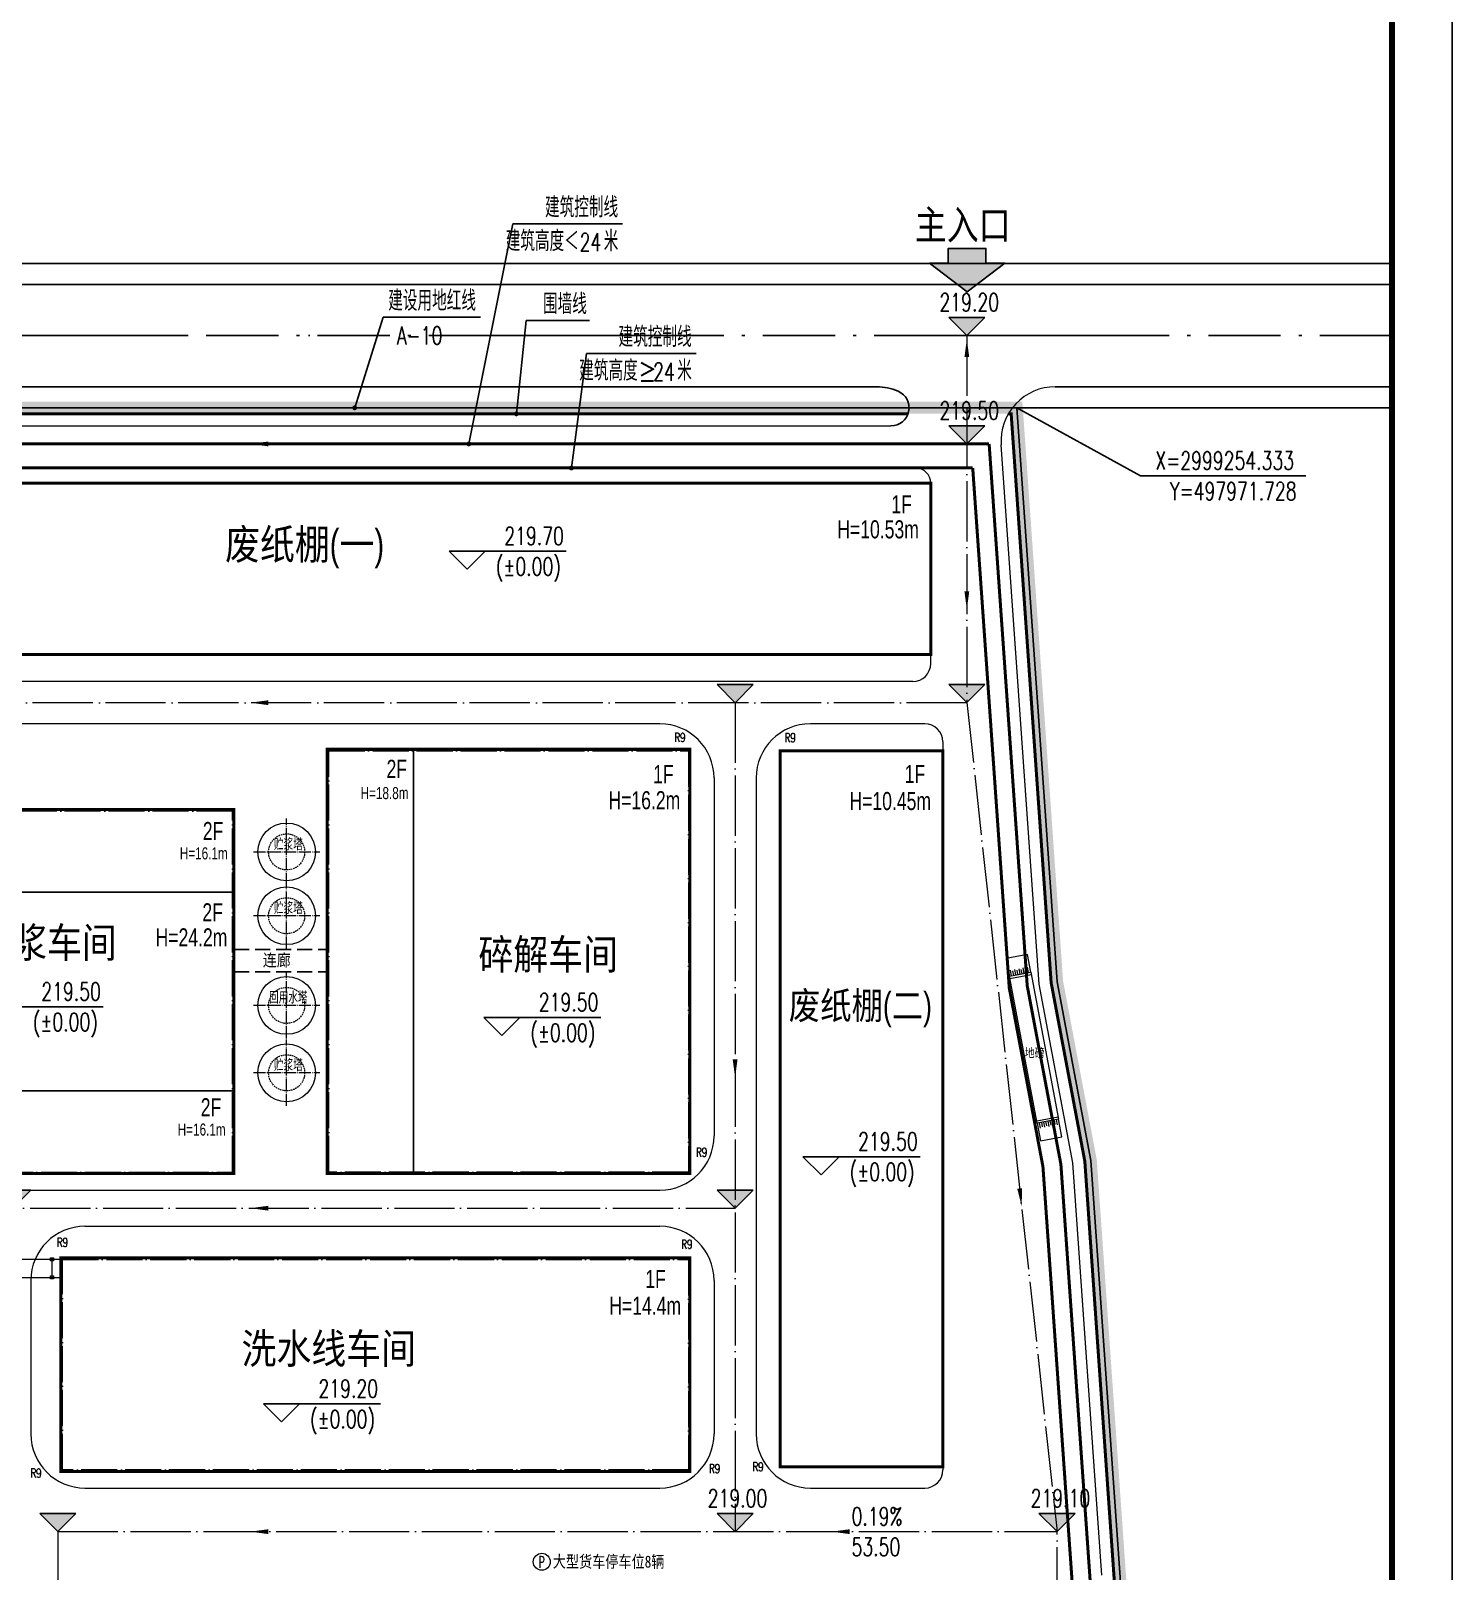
# Model space of a CAD drawing. Header units: metres. Extents: x 497148 to 498044, y 2998751 to 2999627.
# Drawn here: x 497807.9 to 498044.1, y 2999061 to 2999317 of the extents above; entities that cross this region are included whole.
import ezdxf
from ezdxf.enums import TextEntityAlignment as Align

# ---------------------------------------------------------------- set-up
doc = ezdxf.new("R2010")
doc.units = ezdxf.units.M
for name, pattern in [('ACAD_ISO05W100', [34, 24, -3, 0.5, -3, 0.5, -3]), ('ACAD_ISO10W100', [18.5, 12, -3, 0.5, -3]), ('DASH', [0.35, 0.25, -0.1]), ('DASHDOT', [1, 0.5, -0.25, 0, -0.25]), ('DASHED', [19.049999999999997, 12.7, -6.35]), ('DOTE', [2.4200000000000004, 2, -0.2, 0.02, -0.2]), ('HIDDEN', [0.375, 0.25, -0.125]), ('PHANTOM2', [31.750000000000004, 15.875, -3.175, 3.175, -3.175, 3.175, -3.175])]:
    doc.linetypes.add(name, pattern=pattern)
for name, color, linetype, lineweight in [('1_RO_规划停车位', 35, 'Continuous', 13), ('桁架-管廊', 6, 'Continuous', 0), ('细线', 7, 'Continuous', 18), ('设备', 253, 'Continuous', 15), ('道路', 4, 'Continuous', 15), ('道路中线', 1, 'DOTE', 13)]:
    doc.layers.add(name, color=color, linetype=linetype, lineweight=lineweight)
for name, color, linetype in [('DIM_COOR', 3, 'Continuous'), ('DIM_ELEV', 3, 'Continuous'), ('DIM_LEAD', 3, 'Continuous'), ('DIM_SYMB', 3, 'Continuous'), ('PUB_TEXT', 7, 'Continuous'), ('RD-中线', 1, 'DASHDOT'), ('RD-侧石线', 5, 'Continuous'), ('RD-红线', 7, 'Continuous'), ('YD-R2', 50, 'Continuous'), ('z_图框', 7, 'Continuous'), ('名称', 3, 'Continuous'), ('围墙', 6, 'FENCELINE2'), ('图例层', 7, 'Continuous'), ('文字', 255, 'Continuous'), ('新建建筑', 2, 'Continuous'), ('用地边界', 7, 'Continuous'), ('红线', 1, 'PHANTOM2')]:
    doc.layers.add(name, color=color, linetype=linetype)
doc.layers.add('建筑轴线', color=1, linetype='DOTE', lineweight=15, plot=False)
doc.styles.add('_HZTXT', font='txt.shx', dxfattribs={"width": 0.8, "bigfont": 'HZTXT.shx'})
doc.styles.add('_TCH_DIM', font='SIMPLEX', dxfattribs={"bigfont": 'GBCBIG'})
doc.styles.add('CHINA', font='SimSun.ttf', dxfattribs={"width": 0.8, "height": 300})
doc.styles.add('DIMHT', font='simhei.ttf', dxfattribs={"width": 0.8})
doc.styles.add('亨利项目总图布置_2022_8_8_t3--03$0$亨利项目总图布置_2022_8_8_t3--02$0$CEC', font='ARIALN.TTF')
doc.styles.add('宋体', font='SimSun.ttf')
doc.linetypes.add('FENCELINE2', pattern='A,6.35,-2.54,[132,ltypeshp.shx,S=2.54,R=0,X=-2.54,Y=0],-2.54,25.4', length=36.83)

# ---------------------------------------------------------------- blocks, each defined once
blk = doc.blocks.new('A$C42d9611f')
at = {"layer": '设备', "color": 3, "lineweight": 0}
for p, q in [((0.3550504799932241, 27.85000000149012), (0.3550504799932241, 28.76616863999516)), ((0.7113562943413854, 27.85000000149012), (0.7113562943413854, 28.59747913014144)), ((1.070050483569503, 27.85000000149012), (1.070050483569503, 28.76616863999516)), ((1.426356297917664, 27.85000000149012), (1.426356297917664, 28.59747913014144)), ((1.785050487145782, 27.85000000149012), (1.785050486214459, 28.76616863906384)), ((2.141356302425265, 27.85000000149012), (2.141356302425265, 28.59747912921011)), ((2.50005049072206, 27.85000000055879), (2.500050489790738, 28.76616863999516)), ((2.856356306001544, 27.85000000149012), (2.856356306001544, 28.59747913014144)), ((3.215050486847758, 27.85000000055879), (3.215050485916436, 28.76616863999516)), ((1.862645149230957e-09, 27.45000000018626), (3.600000001490116, 27.45000000018626)), ((9.313225746154785e-10, 3.400000000372529), (3.600000001490116, 3.400000000372529)), ((0.3550504865124822, 3.000000000931323), (0.3550504874438047, 2.083831363357604)), ((0.7113563027232885, 3.000000000931323), (0.7113563036546111, 2.252520872280002)), ((1.070050491020083, 3.000000000931323), (1.070050491020083, 2.083831362426281)), ((1.426356306299567, 3.000000000931323), (1.42635630723089, 2.252520872280002)), ((1.785050487145782, 3.000000000931323), (1.785050488077104, 2.083831363357604)), ((2.141356302425265, 3.000000000931323), (2.141356303356588, 2.252520872280002)), ((2.50005049072206, 3.000000000931323), (2.500050491653383, 2.083831362426281)), ((2.856356306001544, 3.000000000931323), (2.856356306932867, 2.252520873211324)), ((3.215050485916436, 3.000000000931323), (3.215050486847758, 2.083831363357604))]:
    blk.add_line(p, q, dxfattribs=at)
for points in [[(3.600000000558794, 27.85000000055879), (3.599999999627471, 30.85000000149012), (0, 30.85000000055879), (0, 27.85000000055879)], [(0, 3.000000000931323), (0, 27.85000000055879), (3.600000000558794, 27.85000000055879), (3.600000000558794, 3)], [(3.600000000558794, 0), (3.600000000558794, 3), (9.313225746154785e-10, 3), (0, 0)]]:
    blk.add_lwpolyline(points, close=True, dxfattribs=at)
blk = doc.blocks.new('PPPPPPP')
at = {"layer": '1_RO_规划停车位'}
blk.add_circle((39537001.743292, 3801410.892534244), 1.412156000733376, dxfattribs=at)
at = {"layer": '1_RO_规划停车位', "style": 'DIMHT', "width": 0.8}
blk.add_text('P', height=2, dxfattribs=at).set_placement((39537001.743292, 3801410.892534244), align=Align.MIDDLE_CENTER)
blk = doc.blocks.new('A$C8b354ef7')
at = {"layer": '设备', "color": 1, "linetype": 'DOTE'}
for p, q in [((5.487315829726867, 0), (5.487315830192529, 11.01540788216516)), ((0, 5.507703939452767), (10.9746316599194, 5.50770394038409))]:
    blk.add_line(p, q, dxfattribs=at)
at = {"layer": '设备'}
blk.add_circle((5.487315828795545, 5.474638605955988), 4.8, dxfattribs=at)
at = {"layer": '设备', "linetype": 'HIDDEN'}
blk.add_circle((5.487315831123851, 5.474638614337891), 3, dxfattribs=at)
blk = doc.blocks.new('新块')
at = {"layer": 'DIM_ELEV'}
for points in [[(497963.4343139338, 2999266.332320908), (497960.4343139338, 2999269.332320908), (497966.4343139338, 2999269.332320908)], [(497963.434313934, 2999248.33270259), (497960.434313934, 2999251.33270259), (497966.434313934, 2999251.33270259)], [(497924.9343139338, 2999205.332702595), (497921.9343139338, 2999208.332702595), (497927.9343139338, 2999208.332702595)], [(497963.4343139338, 2999205.337403478), (497960.4343139338, 2999208.337403478), (497966.4343139338, 2999208.337403478)], [(497804.9343139337, 2999121.332702593), (497801.9343139337, 2999124.332702593), (497807.9343139337, 2999124.332702593)], [(497924.934313934, 2999121.332702594), (497921.934313934, 2999124.332702594), (497927.934313934, 2999124.332702594)], [(497812.4149627545, 2999067.582702593), (497809.4149627545, 2999070.582702593), (497815.4149627545, 2999070.582702593)], [(497924.9343139339, 2999067.578001709), (497921.9343139339, 2999070.578001709), (497927.9343139339, 2999070.578001709)], [(497978.4149627549, 2999067.582702593), (497975.4149627549, 2999070.582702593), (497981.4149627549, 2999070.582702593)]]:
    blk.add_hatch(color=0, dxfattribs=at).paths.add_polyline_path(points)
at = {"layer": '名称', "linetype": 'ByBlock', "ltscale": 10}
h = blk.add_hatch(dxfattribs=at)
h.set_pattern_fill('TRIDOTS', color=6, scale=0.09999999999999999, angle=-106.4815763596055, style=0)
h.set_pattern_definition([(221.661910548203, (503593.7413550217, 2951246.564713486), (0.0202136276785384, -0.09793574046183066), [0, -0.09999999999999983])])
h.paths.add_polyline_path([(497966.5954250267, 2999280.826271585), (497966.5954250267, 2999278.34117931), (497969.7275578125, 2999278.341179309), (497963.4663632234, 2999273.614760502), (497957.2051685175, 2999278.341179309), (497960.3373013029, 2999278.341179309), (497960.3373013033, 2999280.826271585)])
at = {"color": 0}
for p, q in [((497871.5343139339, 2999197.582665923), (497871.5343139339, 2999127.082665923)), ((497841.6843139339, 2999173.832702593), (497780.1843139339, 2999173.832702593)), ((497841.6843139339, 2999140.832702593), (497780.1843139339, 2999140.832702593))]:
    blk.add_line(p, q, dxfattribs=at)
at = {"color": 0, "ltscale": 0.1}
for centre, radius, start, end in [((497948.4343139338, 2999248.832702593), 9, 66.44353566569386, 90), ((497950.832229698, 2999254.332702592), 3, 270, 66.44353566569386)]:
    blk.add_arc(centre, radius, start, end, dxfattribs=at)
at = {"layer": 'DIM_COOR', "color": 3}
for p, q in [((497971.7278087869, 2999254.332702593), (497992.2591122534, 2999243.022631801)), ((497992.2591122534, 2999243.022631801), (498019.7591122534, 2999243.022631801))]:
    blk.add_line(p, q, dxfattribs=at)
at = {"layer": 'DIM_ELEV', "color": 0}
for p, q in [((497963.4343139338, 2999266.332320908), (497960.4343139338, 2999269.332320908)), ((497960.4343139338, 2999269.332320908), (497966.4343139338, 2999269.332320908)), ((497963.4343139338, 2999266.332320908), (497966.4343139338, 2999269.332320908)), ((497963.434313934, 2999248.33270259), (497960.434313934, 2999251.33270259)), ((497960.434313934, 2999251.33270259), (497966.434313934, 2999251.33270259)), ((497963.434313934, 2999248.33270259), (497966.434313934, 2999251.33270259)), ((497880.4381818757, 2999227.493241671), (497877.4381818757, 2999230.493241671)), ((497877.4381818757, 2999230.493241671), (497896.8931818757, 2999230.493241671)), ((497880.4381818757, 2999227.493241671), (497883.4381818757, 2999230.493241671)), ((497924.9343139338, 2999205.332702595), (497921.9343139338, 2999208.332702595)), ((497921.9343139338, 2999208.332702595), (497927.9343139338, 2999208.332702595)), ((497924.9343139338, 2999205.332702595), (497927.9343139338, 2999208.332702595)), ((497963.4343139338, 2999205.337403478), (497960.4343139338, 2999208.337403478)), ((497960.4343139338, 2999208.337403478), (497966.4343139338, 2999208.337403478)), ((497963.4343139338, 2999205.337403478), (497966.4343139338, 2999208.337403478)), ((497800.523591009, 2999154.795952615), (497819.978591009, 2999154.795952615)), ((497886.1713040097, 2999150.030394021), (497883.1713040097, 2999153.030394021)), ((497883.1713040097, 2999153.030394021), (497902.6263040097, 2999153.030394021)), ((497886.1713040097, 2999150.030394021), (497889.1713040097, 2999153.030394021)), ((497939.215026493, 2999126.89565579), (497936.215026493, 2999129.89565579)), ((497936.215026493, 2999129.89565579), (497955.670026493, 2999129.89565579)), ((497939.215026493, 2999126.89565579), (497942.215026493, 2999129.89565579)), ((497801.9343139337, 2999124.332702593), (497807.9343139337, 2999124.332702593)), ((497804.9343139337, 2999121.332702593), (497807.9343139337, 2999124.332702593)), ((497924.934313934, 2999121.332702594), (497921.934313934, 2999124.332702594)), ((497921.934313934, 2999124.332702594), (497927.934313934, 2999124.332702594)), ((497924.934313934, 2999121.332702594), (497927.934313934, 2999124.332702594)), ((497849.5680391667, 2999085.814700077), (497846.5680391667, 2999088.814700077)), ((497846.5680391667, 2999088.814700077), (497866.0230391668, 2999088.814700077)), ((497849.5680391667, 2999085.814700077), (497852.5680391667, 2999088.814700077)), ((497812.4149627545, 2999067.582702593), (497809.4149627545, 2999070.582702593)), ((497809.4149627545, 2999070.582702593), (497815.4149627545, 2999070.582702593)), ((497812.4149627545, 2999067.582702593), (497815.4149627545, 2999070.582702593)), ((497924.9343139339, 2999067.578001709), (497921.9343139339, 2999070.578001709)), ((497921.9343139339, 2999070.578001709), (497927.9343139339, 2999070.578001709)), ((497924.9343139339, 2999067.578001709), (497927.9343139339, 2999070.578001709)), ((497978.4149627549, 2999067.582702593), (497975.4149627549, 2999070.582702593)), ((497975.4149627549, 2999070.582702593), (497981.4149627549, 2999070.582702593)), ((497978.4149627549, 2999067.582702593), (497981.4149627549, 2999070.582702593))]:
    blk.add_line(p, q, dxfattribs=at)
at = {"layer": 'DIM_LEAD'}
for p, q in [((497880.71055498, 2999248.332702593), (497888.0215459235, 2999284.912171984)), ((497888.0215459235, 2999284.912171984), (497906.2460672689, 2999284.912171984)), ((497861.7396841593, 2999254.332702593), (497866.4502050098, 2999269.404340331)), ((497866.4502050098, 2999269.404340331), (497882.6596153694, 2999269.404340331)), ((497888.5997463099, 2999253.332702593), (497890.2072787412, 2999268.846271537)), ((497890.2072787412, 2999268.846271537), (497900.7320531982, 2999268.846271537)), ((497897.7294631233, 2999244.332702593), (497900.2335350142, 2999263.385558067)), ((497900.2335350142, 2999263.385558067), (497918.4580563596, 2999263.385558067))]:
    blk.add_line(p, q, dxfattribs=at)
at = {"layer": 'DIM_LEAD', "const_width": 0.4000000000000001}
for points in [[(497861.6800218445, 2999254.141808884, 1), (497861.7993464742, 2999254.523596302, 1)], [(497888.5791324715, 2999253.133767755, 1), (497888.6203601483, 2999253.531637431, 1)], [(497880.6713570294, 2999248.136581404, 1), (497880.7497529306, 2999248.528823782, 1)], [(497897.7034017132, 2999244.134407856, 1), (497897.7555245333, 2999244.53099733, 1)]]:
    blk.add_lwpolyline(points, format="xyb", close=True, dxfattribs=at)
at = {"layer": 'DIM_SYMB', "linetype": 'Continuous'}
for points in [[(497963.4343139338, 2999255.818662636, 0, 0, 0), (497963.4343139338, 2999265.749273462, 0, 0.8000000000000002, 0), (497963.4343139338, 2999262.749273462, 0, 0, 0)], [(497859.4065908001, 2999248.332702591, 0, 0, 0), (497844.389907189, 2999248.332702591, 0, 0.8000000000000002, 0), (497847.389907189, 2999248.332702591, 0, 0, 0)], [(497963.4343139338, 2999235.832275247, 0, 0, 0), (497963.4343139338, 2999220.815591636, 0, 0.8000000000000002, 0), (497963.4343139338, 2999223.815591636, 0, 0, 0)], [(497859.4065908003, 2999205.332702595, 0, 0, 0), (497844.3899071892, 2999205.332702595, 0, 0.8000000000000002, 0), (497847.3899071892, 2999205.332702595, 0, 0, 0)], [(497924.9343139339, 2999158.063036237, 0, 0, 0), (497924.9343139339, 2999143.046352626, 0, 0.8000000000000002, 0), (497924.9343139339, 2999146.046352626, 0, 0, 0)], [(497970.9246383444, 2999136.460053036, 0, 0, 0), (497972.5385964899, 2999121.618885324, 0, 0.8000000000000002, 0), (497972.2142624953, 2999124.601301703, 0, 0, 0)], [(497859.4065908004, 2999121.332702593, 0, 0, 0), (497844.3899071893, 2999121.332702593, 0, 0.8000000000000002, 0), (497847.3899071893, 2999121.332702593, 0, 0, 0)], [(497859.4065908005, 2999067.582702594, 0, 0, 0), (497844.3899071894, 2999067.582702594, 0, 0.8000000000000002, 0), (497847.3899071894, 2999067.582702594, 0, 0, 0)], [(497955.9926549018, 2999067.582702593, 0, 0, 0), (497940.9759712907, 2999067.582702593, 0, 0.8000000000000002, 0), (497943.9759712907, 2999067.582702593, 0, 0, 0)]]:
    blk.add_lwpolyline(points, format="xyseb", dxfattribs=at)
at = {"layer": 'RD-中线', "color": 6, "linetype": 'DASHDOT', "ltscale": 80}
blk.add_line((497994.3014526645, 2999266.332312098), (497308.3017978949, 2999266.332507886), dxfattribs=at)
at = {"layer": 'RD-中线', "color": 6, "linetype": 'ACAD_ISO10W100'}
blk.add_lwpolyline([(498034.0621315954, 2999266.33230075), (497228.0621315954, 2999266.332530787)], dxfattribs=at)
at = {"layer": 'RD-侧石线', "color": 5, "ltscale": 0.1}
for p, q in [((498034.0621315954, 2999274.832702793), (497495.4037083303, 2999274.832702777)), ((498020.2696754833, 2999274.832702792), (497495.4037083303, 2999274.832702777)), ((497948.4343139338, 2999257.832702593), (497575.9056748228, 2999257.832702593)), ((497978.1290948775, 2999257.832702593), (498034.0621315954, 2999257.832702593))]:
    blk.add_line(p, q, dxfattribs=at)
blk.add_lwpolyline([(497994.3013248362, 2999274.832312264), (497994.3013248362, 2999274.832312264), (498034.0621315954, 2999274.832438552)], dxfattribs=at)
at = {"layer": 'RD-红线', "ltscale": 0.1}
blk.add_line((497491.871554261, 2999278.332702593), (498020.2676067298, 2999278.332702593), dxfattribs=at)
at = {"layer": 'RD-红线', "ltscale": 0.1, "flags": 128}
blk.add_lwpolyline([(497491.871554261, 2999278.332702593), (498034.0621315954, 2999278.332702593)], dxfattribs=at)
at = {"layer": 'RD-红线', "ltscale": 0.1}
blk.add_lwpolyline([(498020.2676041971, 2999278.332702593), (498030.8117083778, 2999278.332861162), (498034.0621315954, 2999278.332858065)], dxfattribs=at)
at = {"layer": 'RD-红线'}
for points in [[(497955.0185032212, 2998901.332702593), (497677.6974169806, 2998901.332702593), (497652.6974169806, 2998904.832702593), (497585.6894028363, 2998904.832702592), (497583.8638219688, 2998904.916195507), (497582.6769488168, 2998905.060876152, -0.3705902118212112), (497565.6893710068, 2998924.832734422), (497565.6083220516, 2998970.302320928), (497562.0637655029, 2998995.296042517), (497561.7654264506, 2999162.668383222, 0.0172345937973501), (497559.2178671742, 2999232.918468393), (497559.1678030862, 2999234.332702593, -0.4142135623747999), (497579.1678030862, 2999254.332702593), (498034.0621315954, 2999254.332702593)], [(497955.0185032212, 2998901.332702593), (497677.6974169835, 2998901.332702593), (497652.6974169835, 2998904.832702593), (497585.6894028336, 2998904.832702592), (497583.8638219684, 2998904.916195507), (497582.6769488156, 2998905.060876152, -0.3705902118212112), (497565.6893710047, 2998924.832734422), (497565.6083220541, 2998970.302320928), (497562.0637655035, 2998995.296042517), (497561.7654264495, 2999162.668383222, 0.0172345937973501), (497559.2178671733, 2999232.918468393), (497559.1678030863, 2999234.332702593, -0.4142135623747999), (497579.1678030863, 2999254.332702593), (498034.0621315954, 2999254.332702593)]]:
    blk.add_lwpolyline(points, format="xyb", dxfattribs=at)
at = {"layer": 'RD-红线', "ltscale": 0.1}
blk.add_lwpolyline([(497559.2178671742, 2999232.918468393), (497559.1678030862, 2999234.332702593, -0.4142135623747999), (497579.1678030862, 2999254.332702593), (497974.7808533805, 2999254.332702593)], format="xyb", dxfattribs=at)
blk.add_lwpolyline([(497559.2178671742, 2999232.918468393), (497559.1678030862, 2999234.332702593, -0.4142135623747999), (497579.1678030862, 2999254.332702593), (497974.7808533805, 2999254.332702593)], format="xyb", dxfattribs=at)
at = {"layer": 'YD-R2', "color": 0}
blk.add_lwpolyline([(497996.5334594565, 2998901.332702593), (497990.0531489511, 2998993.551594124), (497991.4415961385, 2999023.723140561), (497984.0254254934, 2999129.259910089), (497978.4310919652, 2999158.940769787), (497971.7278087869, 2999254.332702593)], dxfattribs=at)
at = {"layer": 'z_图框'}
blk.add_lwpolyline([(497203.0621315954, 2998802.231226064), (498044.0621315954, 2998802.231226064), (498044.0621315954, 2999396.231226064), (497203.0621315954, 2999396.231226064)], close=True, dxfattribs=at)
at = {"layer": 'z_图框', "const_width": 1}
blk.add_lwpolyline([(497228.0621315954, 2998812.231226064), (498034.0621315954, 2998812.231226064), (498034.0621315954, 2999386.231226064), (497228.0621315954, 2999386.231226064)], close=True, dxfattribs=at)
at = {"layer": '名称', "color": 6, "linetype": 'ByBlock', "ltscale": 10, "elevation": -2.910012790493547e-07}
blk.add_lwpolyline([(497957.2051685175, 2999278.34117931), (497963.4663632234, 2999273.614760502), (497969.7275578125, 2999278.341179309), (497966.5954250267, 2999278.34117931), (497966.5954250267, 2999280.826271585), (497960.3373013033, 2999280.826271585), (497960.3373013029, 2999278.34117931)], close=True, dxfattribs=at)
at = {"layer": '围墙', "ltscale": 0.3, "const_width": 0.5, "flags": 128}
blk.add_lwpolyline([(497562.765424862, 2999162.670165692, 0.01723026575266576), (497560.2166163372, 2999232.97149716), (497560.1678111157, 2999234.3501703, -0.4139443157064803), (497579.1678030862, 2999253.332702593), (497953.660656823, 2999253.332702593)], format="xyb", dxfattribs=at)
for points in [[(497970.3348662431, 2999253.332702593), (497970.7956137882, 2999253.332702593), (497977.4376270989, 2999158.812678513), (497983.0319606271, 2999129.131818815), (497987.8665409199, 2999060.332702593)], [(497987.6911569266, 2999062.828527052), (497990.4399808004, 2999023.711035624), (497989.0515336129, 2998993.539489187), (497995.4607225277, 2998902.332702593), (497929.516134331, 2998902.332702593)]]:
    blk.add_lwpolyline(points, dxfattribs=at)
at = {"layer": '图例层', "color": 1, "linetype": 'DASHED', "ltscale": 0.5, "const_width": 0.5}
for points in [[(497583.1451028763, 2999248.332702593), (497967.1371047584, 2999248.332702593)], [(497967.1371047584, 2999248.332702593), (497973.4637676335, 2999158.300313416), (497979.0581011618, 2999128.619453719), (497986.4335194477, 2999023.662615874), (497985.0450722603, 2998993.491069438), (497990.958961917, 2998909.332702593)]]:
    blk.add_lwpolyline(points, dxfattribs=at)
at = {"layer": '图例层', "color": 11, "linetype": 'DASH', "ltscale": 20, "const_width": 0.5, "flags": 128}
for points in [[(497583.5187737446, 2999244.332702593), (497964.4107907274, 2999244.332702593)], [(497964.4107907274, 2999244.332702593), (497970.4833730345, 2999157.916039594), (497976.0777065628, 2999128.235179897), (497983.4286734333, 2999023.626301062), (497982.0402262459, 2998993.454754626), (497987.6704801654, 2998913.332702593)]]:
    blk.add_lwpolyline(points, dxfattribs=at)
at = {"layer": '建筑轴线', "ltscale": 3}
for points in [[(497857.4343139339, 2999197.332665923), (497917.1843139339, 2999197.332665923), (497917.1843139339, 2999127.332665923), (497857.4343139339, 2999127.332665923)], [(497780.4343139339, 2999127.332702593), (497841.4343139339, 2999127.332702593), (497841.4343139339, 2999187.332702593), (497780.4343139339, 2999187.332702593)], [(497813.1843139339, 2999112.832702593), (497917.1843139339, 2999112.832702593), (497917.1843139339, 2999077.832702593), (497813.1843139339, 2999077.832702593)]]:
    blk.add_lwpolyline(points, close=True, dxfattribs=at)
at = {"layer": '新建建筑', "linetype": 'DASH', "ltscale": 10}
for p, q in [((497841.6843139339, 2999164.333023478), (497857.1843139339, 2999164.333023478)), ((497841.6843139339, 2999160.632308366), (497857.1843139339, 2999160.632308366))]:
    blk.add_line(p, q, dxfattribs=at)
at = {"layer": '新建建筑', "linetype": 'Continuous', "const_width": 0.5}
for points in [[(497754.4343139338, 2999213.332702595), (497957.4343139338, 2999213.332702595), (497957.4343139338, 2999241.832702593), (497754.4343139339, 2999241.832702593)], [(497857.1843139339, 2999197.582665923), (497917.4343139339, 2999197.582665923), (497917.4343139339, 2999127.082665923), (497857.1843139339, 2999127.082665923)], [(497932.4343139339, 2999197.332665921), (497932.4343139339, 2999078.332703481), (497959.4343139337, 2999078.332703481), (497959.4343139337, 2999197.332665921)], [(497780.1843139339, 2999127.082702593), (497841.6843139339, 2999127.082702593), (497841.6843139339, 2999187.582702593), (497780.1843139339, 2999187.582702593)], [(497812.9343139339, 2999113.082702593), (497917.4343139339, 2999113.082702593), (497917.4343139339, 2999077.582702593), (497812.9343139339, 2999077.582702593)]]:
    blk.add_lwpolyline(points, close=True, dxfattribs=at)
at = {"layer": '桁架-管廊', "linetype": 'ByBlock', "ltscale": 0.2}
blk.add_line((497811.4343139344, 2999112.832702593), (497811.4343139344, 2999109.832702593), dxfattribs=at)
for points in [[(497812.9343139339, 2999112.832702593), (497789.1843139344, 2999112.832702593)], [(497789.4343139344, 2999109.832702593), (497812.9343139339, 2999109.832702593)]]:
    blk.add_lwpolyline(points, dxfattribs=at)
for points in [[(497811.1843139344, 2999113.082702593), (497811.6843139344, 2999113.082702593), (497811.6843139344, 2999112.582702593), (497811.1843139344, 2999112.582702593)], [(497811.1843139344, 2999110.082702593), (497811.6843139344, 2999110.082702593), (497811.6843139344, 2999109.582702593), (497811.1843139344, 2999109.582702593)]]:
    blk.add_lwpolyline(points, close=True, dxfattribs=at)
at = {"layer": '用地边界', "color": 0}
blk.add_lwpolyline([(498034.0621315954, 2999254.332702593), (497579.1678030862, 2999254.332702593, 0.4142135623747999), (497559.1678030862, 2999234.332702593), (497559.2178671742, 2999232.918468393, -0.0172345937973501), (497561.7654264506, 2999162.668383222), (497562.0637655029, 2998995.296042517), (497565.6083220516, 2998970.302320928), (497565.6893710068, 2998924.832734422, 0.3705902118212112), (497582.6769488168, 2998905.060876152), (497583.8638219688, 2998904.916195507), (497585.6894028363, 2998904.832702592), (497652.6974169806, 2998904.832702593), (497677.6974169806, 2998901.332702593), (498034.801808255, 2998901.332702593)], format="xyb", dxfattribs=at)
at = {"layer": '红线', "color": 1, "linetype": 'ACAD_ISO05W100', "const_width": 2, "flags": 128}
blk.add_lwpolyline([(497971.7278087869, 2999254.332702593), (497978.4310919652, 2999158.940769787), (497984.0254254934, 2999129.259910089), (497991.4415961385, 2999023.723140561), (497990.0531489511, 2998993.551594124), (497996.5334594565, 2998901.332702593), (497677.6974169806, 2998901.332702593), (497652.6974169806, 2998904.832702593), (497585.6894028363, 2998904.832702592), (497583.8638219688, 2998904.916195507), (497582.6769488168, 2998905.060876152, -0.3705902118212112), (497565.6893710068, 2998924.832734422), (497565.6083220516, 2998970.302320928), (497562.0637655029, 2998995.296042517), (497561.7654264506, 2999162.668383222, 0.0172345937973501), (497559.2178671742, 2999232.918468393), (497559.1678030862, 2999234.332702593, -0.4142135623747999), (497579.1678030862, 2999254.332702593), (497971.7278087869, 2999254.332702593)], format="xyb", close=True, dxfattribs=at)
at = {"layer": '道路', "linetype": 'ByBlock', "lineweight": 0, "ltscale": 0.2}
for p, q in [((497577.7396594932, 2999251.332702592), (497950.832229698, 2999251.332702591)), ((497756.9343139341, 2999244.332702592), (497954.9343139338, 2999244.332702592)), ((497954.4343139338, 2999208.832702595), (497756.9343139341, 2999208.832702595)), ((497912.4343139338, 2999201.832702595), (497756.4343139338, 2999201.832702593)), ((497956.4343139337, 2999201.832702595), (497937.4343139338, 2999201.832702595)), ((497781.4343139339, 2999124.332702593), (497912.4344029224, 2999124.332702593)), ((497816.9343139338, 2999118.332702593), (497912.434313934, 2999118.332702593)), ((497807.9343139338, 2999109.332702593), (497807.9343139338, 2999083.832702593)), ((497816.9343139338, 2999074.832702593), (497912.4343139339, 2999074.832702593)), ((497937.4343139339, 2999074.832702593), (497956.4343139334, 2999074.832702593))]:
    blk.add_line(p, q, dxfattribs=at)
at = {"layer": '道路', "linetype": 'ByBlock', "ltscale": 0.2}
for p, q in [((497975.4506973661, 2999158.556495965), (497969.1512339573, 2999248.201819642)), ((497957.4343139338, 2999211.832702595), (497957.4343139337, 2999241.832702592)), ((497959.4343139337, 2999198.832702595), (497959.4343139334, 2999077.832702593)), ((497921.4343139339, 2999192.832702595), (497921.4343139339, 2999133.332702593)), ((497928.4343139338, 2999192.832702595), (497928.4343139339, 2999083.832702593)), ((497981.0450308945, 2999128.875636267), (497975.4506973661, 2999158.556495965)), ((497985.8616089924, 2999060.332702593), (497981.0450308945, 2999128.875636267)), ((497921.434313934, 2999109.332702593), (497921.4343139339, 2999083.832702593))]:
    blk.add_line(p, q, dxfattribs=at)
for centre, radius, start, end in [((497978.1290948773, 2999248.832702593), 8.999999999921124, 90, 184.0196221092491), ((497954.9343139338, 2999241.832702592), 2.5, 0, 90), ((497912.4343139339, 2999192.832702595, -1.024876855232274e-05), 9, 0, 90), ((497956.4343139337, 2999198.832702595, -1.024876855190618e-05), 3, 0, 90), ((497912.4343139339, 2999133.332702593, -1.030128290682288e-05), 9, 270, 0), ((497912.4343139339, 2999083.832702593, -8.745001117455136e-06), 9, 270, 0), ((497956.4343139334, 2999077.832702593, -1.083804934210202e-05), 3, 270, 0)]:
    blk.add_arc(centre, radius, start, end, dxfattribs=at)
at = {"layer": '道路', "linetype": 'ByBlock', "lineweight": 0, "ltscale": 0.2}
for centre, radius, start, end in [((497954.4343139338, 2999211.832702595, 2.777550267327762e-06), 3, 270, 0), ((497937.4343139338, 2999192.832702595, 0.0001075763558022073), 9, 90, 180), ((497816.9343139338, 2999109.332702593, -4.312319526881859e-07), 9, 90, 180), ((497912.434313934, 2999109.332702593, -0.000225022473899916), 9, 0, 90), ((497816.9343139338, 2999083.832702593, -7.50411075189829e-06), 9, 180, 270), ((497937.4343139339, 2999083.832702593, -2.048423516668953e-05), 9, 180, 270)]:
    blk.add_arc(centre, radius, start, end, dxfattribs=at)
at = {"layer": '道路中线', "ltscale": 5}
for p, q in [((497963.4343139341, 2999266.331847898), (497963.4343139339, 2999205.332702596)), ((497577.6782332935, 2999248.33270259), (497963.4343139341, 2999248.332702592)), ((497963.4343139339, 2999205.332702596), (497744.4343139339, 2999205.332702595)), ((497924.9343139339, 2999205.332702595, -1.04142827069124e-07), (497924.9343139339, 2999067.582702593, 4.025446631977938e-07)), ((497963.4343139339, 2999205.337403478), (497978.4149627549, 2999067.582702593)), ((497565.8391131259, 2999121.332702593), (497924.934313934, 2999121.332702594)), ((497812.4149627545, 2999067.582702593), (497812.4149627546, 2998909.832702594)), ((497812.4149627545, 2999067.582702593, 1.875285207882943e-06), (497978.4149627548, 2999067.582702593, -1.528430010689159e-07)), ((497978.4149627551, 2998909.832702594), (497978.4149627549, 2999067.582702593))]:
    blk.add_line(p, q, dxfattribs=at)
at = {"layer": '1_RO_规划停车位', "rotation": 359.9454393970495}
blk.add_blockref('PPPPPPP', (-39042710.93780869, -764697.0118607557), dxfattribs=at)
at = {"layer": '细线', "linetype": 'Continuous'}
for p in [(497844.9469981028, 2999175.058063979), (497844.9469981028, 2999164.458063979), (497844.9469981028, 2999149.558063979), (497844.9469981028, 2999138.358063979)]:
    blk.add_blockref('A$C8b354ef7', p, dxfattribs=at)
at = {"layer": '细线', "linetype": 'Continuous', "rotation": 10.67404714547047}
blk.add_blockref('A$C42d9611f', (497975.6760324405, 2999132.525847191), dxfattribs=at)
at = {"style": '_HZTXT', "width": 0.8}
for s, p in [('贮浆塔', (497850.7138511649, 2999181.794779708)), ('贮浆塔', (497850.7138511658, 2999171.194779708)), ('回用水塔', (497850.7138511649, 2999156.327437812)), ('贮浆塔', (497850.7138511649, 2999145.094335816))]:
    blk.add_text(s, height=2, rotation=4.002063966804346e-08, dxfattribs=at).set_placement(p, align=Align.MIDDLE_CENTER)
at = {"layer": '1_RO_规划停车位', "style": 'DIMHT', "width": 0.8}
blk.add_text('大型货车停车位8辆', height=2, rotation=359.9455086225303, dxfattribs=at).set_placement((497894.6429791386, 2999061.622696031))
at = {"layer": 'PUB_TEXT', "style": '_TCH_DIM'}
for s, p in [('建筑控制线', (497893.355641737, 2999285.962171984)), ('建筑高度＜', (497886.8237268433, 2999280.362171984)), ('米', (497903.1109608859, 2999280.362171984)), ('建设用地红线', (497867.311743029, 2999270.454340331)), ('围墙线', (497893.0171595812, 2999269.896271537)), ('建筑控制线', (497905.5676308277, 2999264.435558067)), ('建筑高度≥', (497899.035715934, 2999258.835558068)), ('米', (497915.3229499765, 2999258.835558068))]:
    blk.add_text(s, height=3.375886524822695, dxfattribs=at).set_placement(p)
at = {"layer": 'PUB_TEXT', "style": '_TCH_DIM', "width": 0.7058823529411765}
for s, p in [('24', (497899.1109608859, 2999280.362171984)), ('A-10', (497868.741530263, 2999264.854340332)), ('24', (497911.3229499765, 2999258.835558068)), ('X=2999254.333', (497994.7591122534, 2999244.072631801)), ('Y=497971.728', (497997.1591122535, 2999238.997631801))]:
    blk.add_text(s, height=2.975, dxfattribs=at).set_placement(p)
at = {"layer": 'PUB_TEXT', "color": 0, "style": '_TCH_DIM', "width": 0.7058823529411765}
for s, p in [('219.20', (497958.8843139338, 2999270.382320907)), ('219.50', (497958.884313934, 2999252.38270259)), ('219.70', (497886.5931818757, 2999231.54324167)), ('(%%P0.00)', (497885.1931818757, 2999226.468241671)), ('219.50', (497809.6785910091, 2999155.845952615)), ('219.50', (497892.3263040097, 2999154.080394021)), ('(%%P0.00)', (497808.278591009, 2999150.770952615)), ('(%%P0.00)', (497890.9263040097, 2999149.005394021)), ('219.50', (497945.370026493, 2999130.94565579)), ('(%%P0.00)', (497943.970026493, 2999125.87065579)), ('219.20', (497855.7230391668, 2999089.864700077)), ('(%%P0.00)', (497854.3230391667, 2999084.789700077)), ('219.00', (497920.3843139339, 2999071.628001709)), ('219.10', (497974.0349627549, 2999071.632702593))]:
    blk.add_text(s, height=2.975, dxfattribs=at).set_placement(p)
at = {"layer": 'PUB_TEXT', "linetype": 'Continuous', "style": '_TCH_DIM', "width": 0.7058823529411765}
for s, p in [('0.19%', (497944.2843130963, 2999068.632702593)), ('53.50', (497944.2843130963, 2999063.557702594))]:
    blk.add_text(s, height=2.975, dxfattribs=at).set_placement(p)
at = {"layer": '名称', "color": 3, "style": '宋体', "width": 0.7999999999989771}
blk.add_text('主入口', height=4.859999932821633, rotation=0.02142806483216969, dxfattribs=at).set_placement((497954.7959548265, 2999282.292659111))
at = {"layer": '文字', "color": 7, "style": '亨利项目总图布置_2022_8_8_t3--03$0$亨利项目总图布置_2022_8_8_t3--02$0$CEC', "width": 0.85}
for s, height, p in [('1F', 3, (497950.8899216405, 2999236.811755592)), ('废纸棚(一)', 4.999999999999998, (497840.2017621775, 2999229.153998116)), ('H=10.53m', 3, (497941.9101251955, 2999232.639135414)), ('2F', 3, (497867.0317618602, 2999192.841883687)), ('1F', 3, (497911.3214157115, 2999191.958308083)), ('1F', 3, (497953.1042208638, 2999191.989861737)), ('H=18.8m', 2, (497862.7253226012, 2999189.308102277)), ('H=16.2m', 3, (497903.893811585, 2999187.630314537)), ('H=10.45m', 3, (497943.9292504938, 2999187.489415913)), ('2F', 3, (497836.5055707622, 2999182.503801934)), ('H=16.1m', 2, (497832.6868402863, 2999179.298134306)), ('2F', 3, (497836.4373887025, 2999169.003924893)), ('制浆车间', 4.999999999999998, (497799.0328157927, 2999162.955196617)), ('H=24.2m', 3, (497828.6558988741, 2999164.834895521)), ('碎解车间', 4.999999999999998, (497882.2923659225, 2999161.000604382)), ('连廊', 2, (497846.4773513748, 2999161.54776753)), ('废纸棚(二)', 4.499999999999998, (497933.8463737725, 2999152.753435991)), ('2F', 3, (497836.1630810303, 2999136.609490241)), ('H=16.1m', 2, (497832.3443505544, 2999133.403822612)), ('1F', 3, (497910.0166352391, 2999108.068454649)), ('H=14.4m', 3, (497904.0329268076, 2999103.619303323)), ('洗水线车间', 4.999999999999998, (497842.9397310034, 2999095.508781126))]:
    blk.add_text(s, height=height, dxfattribs=at).set_placement(p)
at = {"layer": '文字', "color": 7, "linetype": 'Continuous', "style": 'CHINA', "width": 0.8}
blk.add_text('地磅', height=1.500000000000001, dxfattribs=at).set_placement((497973.0582344382, 2999146.414632127))
at = {"layer": '道路', "style": '_TCH_DIM', "width": 0.7}
for p in [(497914.8565127435, 2999198.808313191, -4.386941882419917e-07), (497933.1592333146, 2999198.766833796, -4.386941882419917e-07), (497918.4429866034, 2999129.872507078, -4.386941882419917e-07), (497812.2701258094, 2999114.909455395, -4.386941882419917e-07), (497915.9968681614, 2999114.595625918, -4.386941882419917e-07), (497920.6070275567, 2999077.306415305, -4.386941882419917e-07), (497927.8345101612, 2999077.618775326, -4.386941882419917e-07), (497807.8799850971, 2999076.559721185, -4.386941882419917e-07)]:
    blk.add_text('R9', height=1.5, dxfattribs=at).set_placement(p)

msp = doc.modelspace()

# ---------------------------------------------------------------- block references
msp.add_blockref('新块', (0, 0))

doc.saveas('drawing.dxf')
